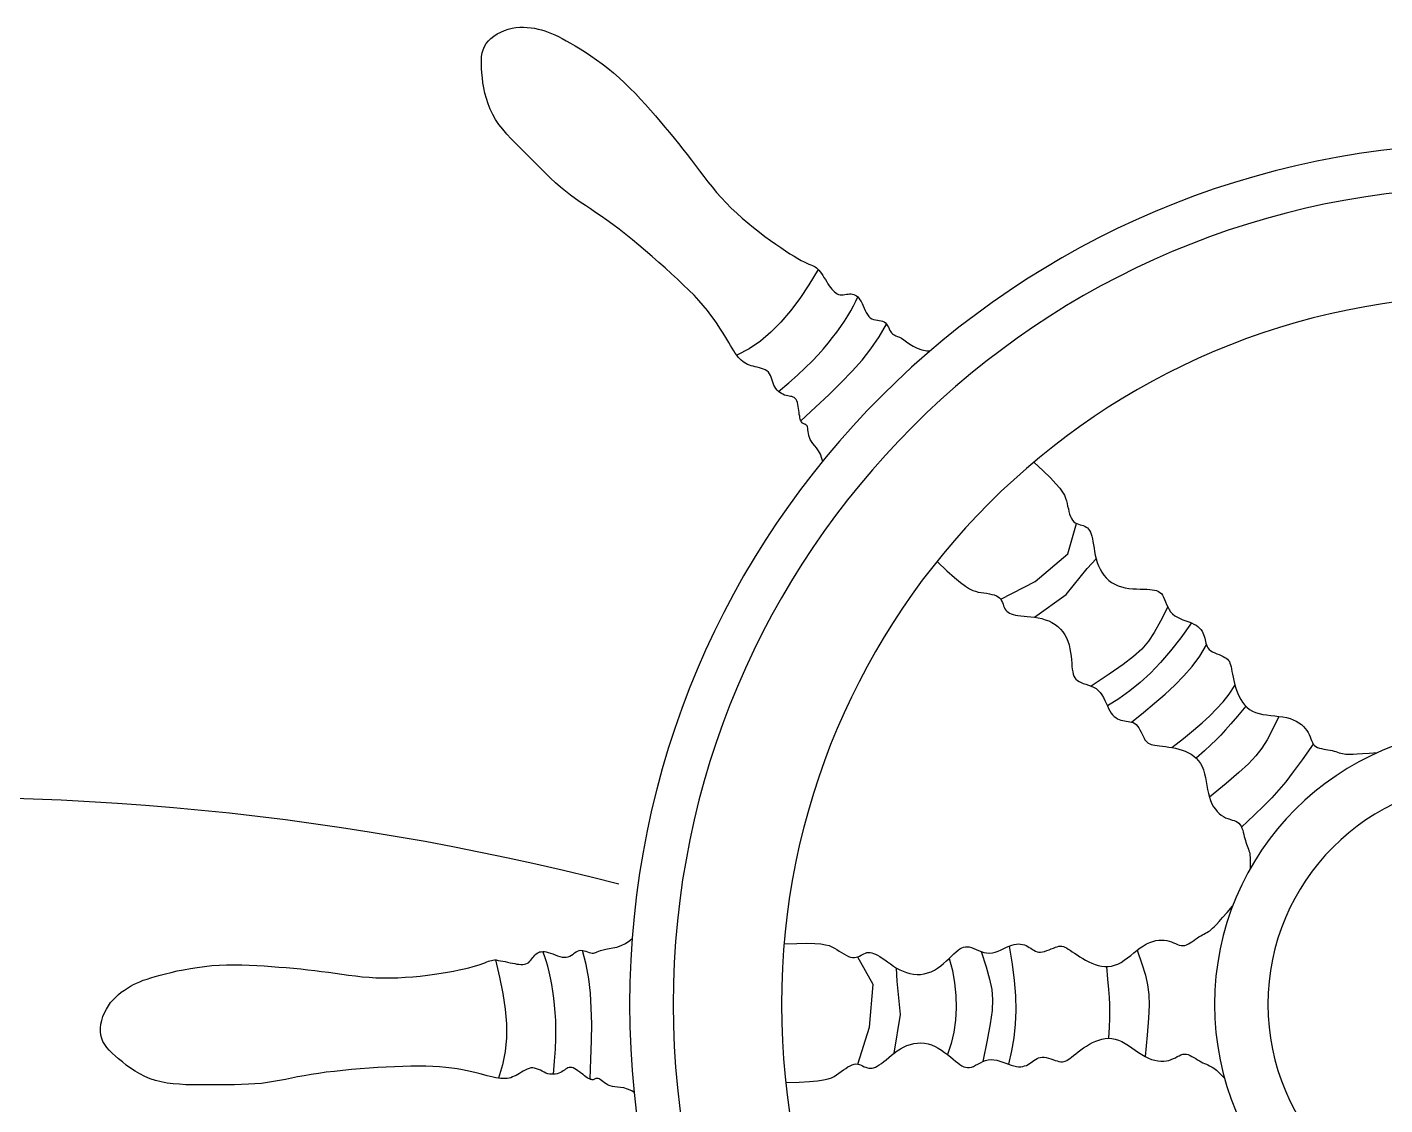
# Model space of a CAD drawing. Header units: millimetres. Extents: x -37 to 8970, y -2 to 4773.
# Drawn here: x 8428.3 to 8544.5, y 431.6 to 523.9 of the extents above; entities that cross this region are included whole.
import ezdxf

# ---------------------------------------------------------------- set-up
doc = ezdxf.new("R2010")
doc.units = ezdxf.units.MM

msp = doc.modelspace()

# ---------------------------------------------------------------- linework, layer by layer
at = {"color": 18, "true_color": 0x000000}
for p, q in [((8467.74, 522.69), (8467.96, 522.91)), ((8467.96, 522.91), (8468.22, 523.11)), ((8468.22, 523.11), (8468.5, 523.29)), ((8468.5, 523.29), (8468.8, 523.45)), ((8468.8, 523.45), (8469.12, 523.59)), ((8469.12, 523.59), (8469.44, 523.7)), ((8469.44, 523.7), (8469.77, 523.78)), ((8469.77, 523.78), (8470.1, 523.83)), ((8470.1, 523.83), (8470.43, 523.86)), ((8470.43, 523.86), (8470.75, 523.87)), ((8470.75, 523.87), (8471.07, 523.85)), ((8471.07, 523.85), (8471.39, 523.82)), ((8471.39, 523.82), (8471.7, 523.77)), ((8471.7, 523.77), (8472, 523.7)), ((8472, 523.7), (8472.29, 523.63)), ((8472.29, 523.63), (8472.58, 523.54)), ((8472.58, 523.54), (8472.86, 523.44)), ((8472.86, 523.44), (8473.14, 523.33)), ((8473.14, 523.33), (8473.43, 523.21)), ((8473.43, 523.21), (8473.73, 523.06)), ((8473.73, 523.06), (8474.05, 522.9)), ((8474.05, 522.9), (8474.39, 522.71)), ((8467.16, 521.36), (8467.21, 521.66)), ((8467.21, 521.66), (8467.29, 521.94)), ((8467.29, 521.94), (8467.4, 522.21)), ((8467.4, 522.21), (8467.55, 522.46)), ((8467.55, 522.46), (8467.74, 522.69)), ((8474.39, 522.71), (8474.76, 522.5)), ((8474.76, 522.5), (8475.16, 522.27)), ((8475.16, 522.27), (8475.59, 522.01)), ((8475.59, 522.01), (8476.05, 521.72)), ((8476.05, 521.72), (8476.51, 521.41)), ((8467.14, 521.04), (8467.16, 521.36)), ((8467.14, 520.7), (8467.14, 521.04)), ((8467.16, 520.33), (8467.14, 520.7)), ((8476.51, 521.41), (8477, 521.08)), ((8477, 521.08), (8477.48, 520.73)), ((8477.48, 520.73), (8477.97, 520.35)), ((8467.19, 519.95), (8467.16, 520.33)), ((8467.23, 519.54), (8467.19, 519.95)), ((8467.28, 519.11), (8467.23, 519.54)), ((8477.97, 520.35), (8478.46, 519.95)), ((8478.46, 519.95), (8478.94, 519.54)), ((8478.94, 519.54), (8479.4, 519.1)), ((8467.36, 518.67), (8467.28, 519.11)), ((8467.45, 518.21), (8467.36, 518.67)), ((8467.57, 517.75), (8467.45, 518.21)), ((8479.4, 519.1), (8479.86, 518.65)), ((8479.86, 518.65), (8480.32, 518.19)), ((8480.32, 518.19), (8480.76, 517.72)), ((8467.71, 517.3), (8467.57, 517.75)), ((8467.89, 516.84), (8467.71, 517.3)), ((8480.76, 517.72), (8481.19, 517.24)), ((8481.19, 517.24), (8481.62, 516.76)), ((8468.11, 516.4), (8467.89, 516.84)), ((8468.36, 515.96), (8468.11, 516.4)), ((8468.65, 515.54), (8468.36, 515.96)), ((8481.62, 516.76), (8482.04, 516.28)), ((8482.04, 516.28), (8482.45, 515.8)), ((8468.98, 515.13), (8468.65, 515.54)), ((8469.33, 514.72), (8468.98, 515.13)), ((8469.7, 514.31), (8469.33, 514.72)), ((8482.45, 515.8), (8482.85, 515.32)), ((8482.85, 515.32), (8483.25, 514.85)), ((8483.25, 514.85), (8483.64, 514.37)), ((8470.09, 513.91), (8469.7, 514.31)), ((8470.5, 513.5), (8470.09, 513.91)), ((8483.64, 514.37), (8484.02, 513.9)), ((8484.02, 513.9), (8484.39, 513.43)), ((8470.91, 513.08), (8470.5, 513.5)), ((8471.34, 512.65), (8470.91, 513.08)), ((8471.76, 512.23), (8471.34, 512.65)), ((8484.39, 513.43), (8484.76, 512.96)), ((8484.76, 512.96), (8485.12, 512.49)), ((8485.12, 512.49), (8485.47, 512.02)), ((8472.2, 511.8), (8471.76, 512.23)), ((8472.63, 511.37), (8472.2, 511.8)), ((8473.06, 510.96), (8472.63, 511.37)), ((8485.47, 512.02), (8485.82, 511.56)), ((8485.82, 511.56), (8486.17, 511.1)), ((8473.49, 510.56), (8473.06, 510.96)), ((8473.92, 510.18), (8473.49, 510.56)), ((8474.35, 509.82), (8473.92, 510.18)), ((8486.17, 511.1), (8486.53, 510.64)), ((8486.53, 510.64), (8486.89, 510.19)), ((8486.89, 510.19), (8487.27, 509.73)), ((8474.77, 509.5), (8474.35, 509.82)), ((8475.19, 509.19), (8474.77, 509.5)), ((8475.61, 508.9), (8475.19, 509.19)), ((8476.04, 508.61), (8475.61, 508.9)), ((8487.27, 509.73), (8487.67, 509.28)), ((8487.67, 509.28), (8488.09, 508.84)), ((8476.47, 508.32), (8476.04, 508.61)), ((8476.92, 508.02), (8476.47, 508.32)), ((8477.39, 507.7), (8476.92, 508.02)), ((8488.09, 508.84), (8488.53, 508.39)), ((8488.53, 508.39), (8488.99, 507.96)), ((8488.99, 507.96), (8489.47, 507.53)), ((8477.89, 507.36), (8477.39, 507.7)), ((8478.4, 506.98), (8477.89, 507.36)), ((8478.94, 506.57), (8478.4, 506.98)), ((8479.49, 506.13), (8478.94, 506.57)), ((8489.47, 507.53), (8489.95, 507.12)), ((8489.95, 507.12), (8490.44, 506.71)), ((8490.44, 506.71), (8490.93, 506.33)), ((8480.06, 505.67), (8479.49, 506.13)), ((8480.63, 505.2), (8480.06, 505.67)), ((8490.93, 506.33), (8491.41, 505.96)), ((8491.41, 505.96), (8491.88, 505.62)), ((8491.88, 505.62), (8492.33, 505.3)), ((8481.2, 504.72), (8480.63, 505.2)), ((8481.77, 504.23), (8481.2, 504.72)), ((8482.33, 503.74), (8481.77, 504.23)), ((8492.33, 505.3), (8492.76, 505)), ((8492.76, 505), (8493.17, 504.73)), ((8493.17, 504.73), (8493.55, 504.48)), ((8493.55, 504.48), (8493.9, 504.27)), ((8493.9, 504.27), (8494.22, 504.08)), ((8482.88, 503.26), (8482.33, 503.74)), ((8483.42, 502.77), (8482.88, 503.26)), ((8494.22, 504.08), (8494.51, 503.91)), ((8494.51, 503.91), (8494.77, 503.78)), ((8494.77, 503.78), (8494.99, 503.68)), ((8494.99, 503.68), (8495.17, 503.59)), ((8495.17, 503.59), (8495.34, 503.53)), ((8495.34, 503.53), (8495.47, 503.47)), ((8495.47, 503.47), (8495.6, 503.41)), ((8495.6, 503.41), (8495.71, 503.35)), ((8495.71, 503.35), (8495.81, 503.28)), ((8495.81, 503.28), (8495.91, 503.19)), ((8495.91, 503.19), (8496.02, 503.07)), ((8496.02, 503.07), (8496.13, 502.94)), ((8483.93, 502.3), (8483.42, 502.77)), ((8484.42, 501.83), (8483.93, 502.3)), ((8496.13, 502.94), (8496.24, 502.78)), ((8496.24, 502.78), (8496.35, 502.61)), ((8496.35, 502.61), (8496.46, 502.44)), ((8496.46, 502.44), (8496.58, 502.26)), ((8496.58, 502.26), (8496.69, 502.08)), ((8496.69, 502.08), (8496.8, 501.91)), ((8496.8, 501.91), (8496.91, 501.74)), ((8484.89, 501.37), (8484.42, 501.83)), ((8485.34, 500.92), (8484.89, 501.37)), ((8485.75, 500.48), (8485.34, 500.92)), ((8496.91, 501.74), (8497.02, 501.59)), ((8497.02, 501.59), (8497.13, 501.44)), ((8497.13, 501.44), (8497.24, 501.32)), ((8497.24, 501.32), (8497.36, 501.21)), ((8497.36, 501.21), (8497.47, 501.12)), ((8497.47, 501.12), (8497.59, 501.05)), ((8497.59, 501.05), (8497.71, 501)), ((8497.71, 501), (8497.84, 500.97)), ((8497.84, 500.97), (8497.97, 500.96)), ((8497.97, 500.96), (8498.11, 500.97)), ((8498.11, 500.97), (8498.25, 500.99)), ((8498.25, 500.99), (8498.38, 501.01)), ((8498.38, 501.01), (8498.52, 501.02)), ((8498.52, 501.02), (8498.65, 501.04)), ((8498.65, 501.04), (8498.78, 501.04)), ((8498.78, 501.04), (8498.9, 501.02)), ((8498.9, 501.02), (8499.02, 500.99)), ((8499.02, 500.99), (8499.13, 500.94)), ((8499.13, 500.94), (8499.24, 500.87)), ((8499.24, 500.87), (8499.35, 500.78)), ((8499.35, 500.78), (8499.44, 500.67)), ((8486.13, 500.05), (8485.75, 500.48)), ((8486.48, 499.63), (8486.13, 500.05)), ((8486.79, 499.23), (8486.48, 499.63)), ((8499.44, 500.67), (8499.54, 500.54)), ((8499.54, 500.54), (8499.63, 500.38)), ((8499.63, 500.38), (8499.72, 500.21)), ((8499.72, 500.21), (8499.8, 500.02)), ((8499.8, 500.02), (8499.89, 499.83)), ((8499.89, 499.83), (8499.98, 499.63)), ((8499.98, 499.63), (8500.08, 499.45)), ((8487.07, 498.85), (8486.79, 499.23)), ((8487.33, 498.47), (8487.07, 498.85)), ((8487.56, 498.12), (8487.33, 498.47)), ((8500.08, 499.45), (8500.18, 499.27)), ((8500.18, 499.27), (8500.29, 499.12)), ((8500.29, 499.12), (8500.42, 499)), ((8500.42, 499), (8500.56, 498.92)), ((8500.56, 498.92), (8500.71, 498.86)), ((8500.71, 498.86), (8500.87, 498.82)), ((8500.87, 498.82), (8501.03, 498.8)), ((8501.03, 498.8), (8501.19, 498.77)), ((8501.19, 498.77), (8501.34, 498.75)), ((8501.34, 498.75), (8501.48, 498.71)), ((8501.48, 498.71), (8501.61, 498.65)), ((8501.61, 498.65), (8501.72, 498.56)), ((8501.72, 498.56), (8501.81, 498.45)), ((8501.81, 498.45), (8501.89, 498.32)), ((8487.77, 497.78), (8487.56, 498.12)), ((8487.97, 497.46), (8487.77, 497.78)), ((8488.15, 497.17), (8487.97, 497.46)), ((8501.89, 498.32), (8501.97, 498.19)), ((8501.97, 498.19), (8502.04, 498.05)), ((8502.04, 498.05), (8502.1, 497.92)), ((8502.1, 497.92), (8502.17, 497.8)), ((8502.17, 497.8), (8502.24, 497.7)), ((8502.24, 497.7), (8502.32, 497.62)), ((8502.32, 497.62), (8502.41, 497.56)), ((8502.41, 497.56), (8502.51, 497.51)), ((8502.51, 497.51), (8502.62, 497.46)), ((8502.62, 497.46), (8502.76, 497.41)), ((8502.76, 497.41), (8502.91, 497.33)), ((8502.91, 497.33), (8503.09, 497.24)), ((8488.31, 496.89), (8488.15, 497.17)), ((8488.46, 496.63), (8488.31, 496.89)), ((8488.61, 496.39), (8488.46, 496.63)), ((8488.74, 496.17), (8488.61, 496.39)), ((8488.87, 495.97), (8488.74, 496.17)), ((8503.09, 497.24), (8503.3, 497.11)), ((8503.3, 497.11), (8503.53, 496.94)), ((8503.53, 496.94), (8503.8, 496.75)), ((8503.8, 496.75), (8504.1, 496.56)), ((8504.1, 496.56), (8504.44, 496.39)), ((8504.44, 496.39), (8504.83, 496.25)), ((8504.83, 496.25), (8505.27, 496.17)), ((8505.27, 496.17), (8505.56, 496.16)), ((8489, 495.79), (8488.87, 495.97)), ((8489.13, 495.63), (8489, 495.79)), ((8489.25, 495.49), (8489.13, 495.63)), ((8489.38, 495.36), (8489.25, 495.49)), ((8489.51, 495.26), (8489.38, 495.36)), ((8489.64, 495.16), (8489.51, 495.26)), ((8489.78, 495.08), (8489.64, 495.16)), ((8489.92, 495.01), (8489.78, 495.08)), ((8490.08, 494.95), (8489.92, 495.01)), ((8490.23, 494.9), (8490.08, 494.95)), ((8490.4, 494.86), (8490.23, 494.9)), ((8490.57, 494.81), (8490.4, 494.86)), ((8490.75, 494.77), (8490.57, 494.81)), ((8490.93, 494.72), (8490.75, 494.77)), ((8491.11, 494.67), (8490.93, 494.72)), ((8491.28, 494.61), (8491.11, 494.67)), ((8491.44, 494.54), (8491.28, 494.61)), ((8491.58, 494.45), (8491.44, 494.54)), ((8491.7, 494.34), (8491.58, 494.45)), ((8491.8, 494.21), (8491.7, 494.34)), ((8491.88, 494.07), (8491.8, 494.21)), ((8491.95, 493.91), (8491.88, 494.07)), ((8492.01, 493.74), (8491.95, 493.91)), ((8492.06, 493.57), (8492.01, 493.74)), ((8492.12, 493.4), (8492.06, 493.57)), ((8492.18, 493.23), (8492.12, 493.4)), ((8492.26, 493.08), (8492.18, 493.23)), ((8492.35, 492.94), (8492.26, 493.08)), ((8492.45, 492.81), (8492.35, 492.94)), ((8492.57, 492.7), (8492.45, 492.81)), ((8492.69, 492.6), (8492.57, 492.7)), ((8492.82, 492.52), (8492.69, 492.6)), ((8492.95, 492.45), (8492.82, 492.52)), ((8493.09, 492.39), (8492.95, 492.45)), ((8493.23, 492.35), (8493.09, 492.39)), ((8493.36, 492.32), (8493.23, 492.35)), ((8493.48, 492.29), (8493.36, 492.32)), ((8493.6, 492.27), (8493.48, 492.29)), ((8493.72, 492.25), (8493.6, 492.27)), ((8493.82, 492.21), (8493.72, 492.25)), ((8493.92, 492.17), (8493.82, 492.21)), ((8494, 492.1), (8493.92, 492.17)), ((8494.08, 492.01), (8494, 492.1)), ((8494.14, 491.89), (8494.08, 492.01)), ((8494.19, 491.75), (8494.14, 491.89)), ((8494.23, 491.59), (8494.19, 491.75)), ((8494.26, 491.42), (8494.23, 491.59)), ((8494.29, 491.24), (8494.26, 491.42)), ((8494.31, 491.07), (8494.29, 491.24)), ((8494.33, 490.89), (8494.31, 491.07)), ((8494.35, 490.73), (8494.33, 490.89)), ((8494.38, 490.58), (8494.35, 490.73)), ((8494.4, 490.45), (8494.38, 490.58)), ((8494.43, 490.33), (8494.4, 490.45)), ((8494.46, 490.23), (8494.43, 490.33)), ((8494.5, 490.15), (8494.46, 490.23)), ((8494.54, 490.08), (8494.5, 490.15)), ((8494.58, 490.02), (8494.54, 490.08)), ((8494.63, 489.98), (8494.58, 490.02)), ((8494.68, 489.95), (8494.63, 489.98)), ((8494.74, 489.92), (8494.68, 489.95)), ((8494.8, 489.9), (8494.74, 489.92)), ((8494.86, 489.88), (8494.8, 489.9)), ((8494.91, 489.85), (8494.86, 489.88)), ((8494.97, 489.81), (8494.91, 489.85)), ((8495.01, 489.75), (8494.97, 489.81)), ((8495.04, 489.66), (8495.01, 489.75)), ((8495.07, 489.55), (8495.04, 489.66)), ((8495.09, 489.42), (8495.07, 489.55)), ((8495.11, 489.27), (8495.09, 489.42)), ((8495.13, 489.1), (8495.11, 489.27)), ((8495.17, 488.93), (8495.13, 489.1)), ((8495.22, 488.75), (8495.17, 488.93)), ((8495.29, 488.57), (8495.22, 488.75)), ((8495.39, 488.4), (8495.29, 488.57)), ((8495.52, 488.23), (8495.39, 488.4)), ((8495.67, 488.05), (8495.52, 488.23)), ((8495.83, 487.86), (8495.67, 488.05)), ((8496, 487.62), (8495.83, 487.86)), ((8496.16, 487.32), (8496, 487.62)), ((8496.29, 486.95), (8496.16, 487.32)), ((8496.35, 486.71), (8496.29, 486.95)), ((8517.32, 478.79), (8518.08, 481.38)), ((8514.54, 476.42), (8517.32, 478.79)), ((8517.18, 475.31), (8518.99, 477.54)), ((8518.99, 477.54), (8519.75, 478.38)), ((8511.59, 474.91), (8514.54, 476.42)), ((8514.47, 473.37), (8517.18, 475.31)), ((8477.79, 444.96), (8478.07, 445.01)), ((8478.07, 445.01), (8478.39, 445.07)), ((8478.39, 445.07), (8478.74, 445.15)), ((8478.74, 445.15), (8479.1, 445.27)), ((8479.1, 445.27), (8479.48, 445.45)), ((8479.48, 445.45), (8479.85, 445.7)), ((8479.85, 445.7), (8480.06, 445.9)), ((8467.45, 443.81), (8467.62, 443.87)), ((8467.62, 443.87), (8467.75, 443.93)), ((8467.75, 443.93), (8467.88, 443.98)), ((8467.88, 443.98), (8468, 444.01)), ((8468, 444.01), (8468.13, 444.03)), ((8468.13, 444.03), (8468.26, 444.04)), ((8468.26, 444.04), (8468.42, 444.04)), ((8468.42, 444.04), (8468.59, 444.01)), ((8468.59, 444.01), (8468.78, 443.98)), ((8468.78, 443.98), (8468.98, 443.95)), ((8468.98, 443.95), (8469.18, 443.9)), ((8469.18, 443.9), (8469.39, 443.85)), ((8469.39, 443.85), (8469.6, 443.81)), ((8471.09, 443.76), (8471.2, 443.84)), ((8471.2, 443.84), (8471.29, 443.93)), ((8471.29, 443.93), (8471.38, 444.03)), ((8471.38, 444.03), (8471.47, 444.13)), ((8471.47, 444.13), (8471.55, 444.25)), ((8471.55, 444.25), (8471.64, 444.35)), ((8471.64, 444.35), (8471.72, 444.46)), ((8471.72, 444.46), (8471.81, 444.55)), ((8471.81, 444.55), (8471.91, 444.62)), ((8471.91, 444.62), (8472.02, 444.68)), ((8472.02, 444.68), (8472.13, 444.73)), ((8472.13, 444.73), (8472.26, 444.75)), ((8472.26, 444.75), (8472.4, 444.76)), ((8472.4, 444.76), (8472.54, 444.76)), ((8472.54, 444.76), (8472.7, 444.73)), ((8472.7, 444.73), (8472.87, 444.69)), ((8472.87, 444.69), (8473.06, 444.63)), ((8473.06, 444.63), (8473.25, 444.56)), ((8473.25, 444.56), (8473.45, 444.48)), ((8473.45, 444.48), (8473.65, 444.41)), ((8473.65, 444.41), (8473.85, 444.34)), ((8473.85, 444.34), (8474.05, 444.29)), ((8474.05, 444.29), (8474.24, 444.27)), ((8474.24, 444.27), (8474.41, 444.27)), ((8474.41, 444.27), (8474.57, 444.31)), ((8474.57, 444.31), (8474.72, 444.37)), ((8474.72, 444.37), (8474.86, 444.46)), ((8474.86, 444.46), (8474.99, 444.55)), ((8474.99, 444.55), (8475.11, 444.65)), ((8475.11, 444.65), (8475.24, 444.74)), ((8475.24, 444.74), (8475.37, 444.81)), ((8475.37, 444.81), (8475.5, 444.86)), ((8475.5, 444.86), (8475.64, 444.87)), ((8475.64, 444.87), (8475.79, 444.86)), ((8475.79, 444.86), (8475.93, 444.83)), ((8475.93, 444.83), (8476.08, 444.79)), ((8476.08, 444.79), (8476.23, 444.74)), ((8476.23, 444.74), (8476.37, 444.69)), ((8476.37, 444.69), (8476.5, 444.65)), ((8476.5, 444.65), (8476.62, 444.63)), ((8476.62, 444.63), (8476.73, 444.63)), ((8476.73, 444.63), (8476.83, 444.65)), ((8476.83, 444.65), (8476.94, 444.69)), ((8476.94, 444.69), (8477.06, 444.74)), ((8477.06, 444.74), (8477.19, 444.79)), ((8477.19, 444.79), (8477.35, 444.85)), ((8477.35, 444.85), (8477.55, 444.91)), ((8477.55, 444.91), (8477.79, 444.96)), ((8500.66, 441.93), (8499.36, 444.29)), ((8439.24, 442.63), (8439.65, 442.74)), ((8439.65, 442.74), (8440.1, 442.86)), ((8440.1, 442.86), (8440.59, 442.98)), ((8440.59, 442.98), (8441.11, 443.1)), ((8441.11, 443.1), (8441.66, 443.21)), ((8441.66, 443.21), (8442.24, 443.32)), ((8442.24, 443.32), (8442.83, 443.41)), ((8442.83, 443.41), (8443.44, 443.49)), ((8443.44, 443.49), (8444.07, 443.56)), ((8444.07, 443.56), (8444.7, 443.6)), ((8444.7, 443.6), (8445.34, 443.62)), ((8445.34, 443.62), (8445.98, 443.63)), ((8445.98, 443.63), (8446.63, 443.62)), ((8446.63, 443.62), (8447.27, 443.6)), ((8447.27, 443.6), (8447.92, 443.57)), ((8447.92, 443.57), (8448.56, 443.53)), ((8448.56, 443.53), (8449.19, 443.49)), ((8449.19, 443.49), (8449.82, 443.44)), ((8449.82, 443.44), (8450.45, 443.39)), ((8450.45, 443.39), (8451.07, 443.33)), ((8451.07, 443.33), (8451.68, 443.27)), ((8451.68, 443.27), (8452.28, 443.2)), ((8452.28, 443.2), (8452.88, 443.14)), ((8452.88, 443.14), (8453.47, 443.06)), ((8453.47, 443.06), (8454.06, 442.99)), ((8454.06, 442.99), (8454.63, 442.91)), ((8454.63, 442.91), (8455.21, 442.83)), ((8455.21, 442.83), (8455.78, 442.75)), ((8455.78, 442.75), (8456.36, 442.68)), ((8456.36, 442.68), (8456.94, 442.61)), ((8461.27, 442.61), (8461.9, 442.67)), ((8461.9, 442.67), (8462.52, 442.74)), ((8462.52, 442.74), (8463.12, 442.82)), ((8463.12, 442.82), (8463.7, 442.91)), ((8463.7, 442.91), (8464.24, 443)), ((8464.24, 443), (8464.75, 443.09)), ((8464.75, 443.09), (8465.23, 443.19)), ((8465.23, 443.19), (8465.67, 443.29)), ((8465.67, 443.29), (8466.08, 443.38)), ((8466.08, 443.38), (8466.44, 443.47)), ((8466.44, 443.47), (8466.76, 443.56)), ((8466.76, 443.56), (8467.03, 443.65)), ((8467.03, 443.65), (8467.26, 443.73)), ((8467.26, 443.73), (8467.45, 443.81)), ((8469.6, 443.81), (8469.8, 443.76)), ((8469.8, 443.76), (8470, 443.73)), ((8470, 443.73), (8470.18, 443.69)), ((8470.18, 443.69), (8470.36, 443.67)), ((8470.36, 443.67), (8470.53, 443.66)), ((8470.53, 443.66), (8470.68, 443.66)), ((8470.68, 443.66), (8470.83, 443.68)), ((8470.83, 443.68), (8470.96, 443.71)), ((8470.96, 443.71), (8471.09, 443.76)), ((8502.72, 442.22), (8502.66, 443.35)), ((8436.59, 441.47), (8436.85, 441.64)), ((8436.85, 441.64), (8437.11, 441.79)), ((8437.11, 441.79), (8437.37, 441.93)), ((8437.37, 441.93), (8437.64, 442.06)), ((8437.64, 442.06), (8437.92, 442.18)), ((8437.92, 442.18), (8438.21, 442.3)), ((8438.21, 442.3), (8438.53, 442.41)), ((8438.53, 442.41), (8438.87, 442.52)), ((8438.87, 442.52), (8439.24, 442.63)), ((8456.94, 442.61), (8457.53, 442.56)), ((8457.53, 442.56), (8458.12, 442.52)), ((8458.12, 442.52), (8458.74, 442.5)), ((8458.74, 442.5), (8459.36, 442.5)), ((8459.36, 442.5), (8460, 442.52)), ((8460, 442.52), (8460.64, 442.56)), ((8460.64, 442.56), (8461.27, 442.61)), ((8500.36, 438.28), (8500.66, 441.93)), ((8503.02, 439.37), (8502.72, 442.22)), ((8435.22, 440.12), (8435.41, 440.39)), ((8435.41, 440.39), (8435.62, 440.64)), ((8435.62, 440.64), (8435.85, 440.87)), ((8435.85, 440.87), (8436.09, 441.09)), ((8436.09, 441.09), (8436.33, 441.29)), ((8436.33, 441.29), (8436.59, 441.47)), ((8434.66, 438.87), (8434.76, 439.2)), ((8434.76, 439.2), (8434.89, 439.52)), ((8434.89, 439.52), (8435.05, 439.82)), ((8435.05, 439.82), (8435.22, 440.12)), ((8502.47, 436.08), (8503.02, 439.37)), ((8434.55, 438.22), (8434.59, 438.55)), ((8434.55, 437.91), (8434.55, 438.22)), ((8434.59, 438.55), (8434.66, 438.87)), ((8499.35, 435.13), (8500.36, 438.28)), ((8434.58, 437.61), (8434.55, 437.91)), ((8434.65, 437.33), (8434.58, 437.61)), ((8434.76, 437.06), (8434.65, 437.33)), ((8434.91, 436.81), (8434.76, 437.06)), ((8435.09, 436.56), (8434.91, 436.81)), ((8435.3, 436.32), (8435.09, 436.56)), ((8435.54, 436.08), (8435.3, 436.32)), ((8435.81, 435.83), (8435.54, 436.08)), ((8436.1, 435.58), (8435.81, 435.83)), ((8436.42, 435.32), (8436.1, 435.58)), ((8436.76, 435.05), (8436.42, 435.32)), ((8437.13, 434.79), (8436.76, 435.05)), ((8437.51, 434.54), (8437.13, 434.79)), ((8437.92, 434.3), (8437.51, 434.54)), ((8455.29, 434.59), (8454.57, 434.51)), ((8456.03, 434.66), (8455.29, 434.59)), ((8456.78, 434.72), (8456.03, 434.66)), ((8457.53, 434.78), (8456.78, 434.72)), ((8458.27, 434.83), (8457.53, 434.78)), ((8459, 434.88), (8458.27, 434.83)), ((8459.72, 434.91), (8459, 434.88)), ((8460.42, 434.94), (8459.72, 434.91)), ((8461.1, 434.96), (8460.42, 434.94)), ((8461.76, 434.96), (8461.1, 434.96)), ((8462.39, 434.96), (8461.76, 434.96)), ((8462.99, 434.94), (8462.39, 434.96)), ((8463.57, 434.9), (8462.99, 434.94)), ((8464.1, 434.85), (8463.57, 434.9)), ((8464.61, 434.79), (8464.1, 434.85)), ((8465.08, 434.72), (8464.61, 434.79)), ((8465.53, 434.64), (8465.08, 434.72)), ((8465.94, 434.55), (8465.53, 434.64)), ((8466.33, 434.46), (8465.94, 434.55)), ((8470.73, 434.54), (8470.57, 434.44)), ((8470.89, 434.62), (8470.73, 434.54)), ((8471.05, 434.7), (8470.89, 434.62)), ((8471.22, 434.76), (8471.05, 434.7)), ((8471.38, 434.8), (8471.22, 434.76)), ((8471.54, 434.81), (8471.38, 434.8)), ((8471.7, 434.79), (8471.54, 434.81)), ((8471.87, 434.74), (8471.7, 434.79)), ((8472.03, 434.68), (8471.87, 434.74)), ((8472.19, 434.6), (8472.03, 434.68)), ((8472.34, 434.52), (8472.19, 434.6)), ((8474.14, 434.55), (8474.03, 434.48)), ((8474.25, 434.62), (8474.14, 434.55)), ((8474.35, 434.69), (8474.25, 434.62)), ((8474.45, 434.75), (8474.35, 434.69)), ((8474.55, 434.8), (8474.45, 434.75)), ((8474.65, 434.84), (8474.55, 434.8)), ((8474.75, 434.85), (8474.65, 434.84)), ((8474.87, 434.84), (8474.75, 434.85)), ((8474.99, 434.8), (8474.87, 434.84)), ((8475.13, 434.73), (8474.99, 434.8)), ((8475.27, 434.65), (8475.13, 434.73)), ((8475.41, 434.55), (8475.27, 434.65)), ((8475.56, 434.44), (8475.41, 434.55)), ((8438.35, 434.08), (8437.92, 434.3)), ((8438.8, 433.88), (8438.35, 434.08)), ((8439.26, 433.72), (8438.8, 433.88)), ((8439.75, 433.6), (8439.26, 433.72)), ((8440.25, 433.5), (8439.75, 433.6)), ((8440.77, 433.44), (8440.25, 433.5)), ((8441.31, 433.4), (8440.77, 433.44)), ((8441.86, 433.37), (8441.31, 433.4)), ((8442.42, 433.36), (8441.86, 433.37)), ((8443, 433.36), (8442.42, 433.36)), ((8443.59, 433.36), (8443, 433.36)), ((8444.19, 433.36), (8443.59, 433.36)), ((8444.8, 433.36), (8444.19, 433.36)), ((8445.41, 433.36), (8444.8, 433.36)), ((8446.01, 433.36), (8445.41, 433.36)), ((8446.61, 433.38), (8446.01, 433.36)), ((8447.2, 433.4), (8446.61, 433.38)), ((8447.77, 433.43), (8447.2, 433.4)), ((8448.32, 433.48), (8447.77, 433.43)), ((8448.85, 433.55), (8448.32, 433.48)), ((8449.36, 433.63), (8448.85, 433.55)), ((8449.87, 433.72), (8449.36, 433.63)), ((8450.37, 433.82), (8449.87, 433.72)), ((8450.89, 433.93), (8450.37, 433.82)), ((8451.42, 434.03), (8450.89, 433.93)), ((8451.98, 434.14), (8451.42, 434.03)), ((8452.57, 434.24), (8451.98, 434.14)), ((8453.2, 434.34), (8452.57, 434.24)), ((8453.87, 434.43), (8453.2, 434.34)), ((8454.57, 434.51), (8453.87, 434.43)), ((8466.69, 434.38), (8466.33, 434.46)), ((8467.03, 434.29), (8466.69, 434.38)), ((8467.34, 434.21), (8467.03, 434.29)), ((8467.63, 434.14), (8467.34, 434.21)), ((8467.9, 434.07), (8467.63, 434.14)), ((8468.16, 434.01), (8467.9, 434.07)), ((8468.39, 433.96), (8468.16, 434.01)), ((8468.61, 433.92), (8468.39, 433.96)), ((8468.81, 433.9), (8468.61, 433.92)), ((8469, 433.89), (8468.81, 433.9)), ((8469.18, 433.89), (8469, 433.89)), ((8469.35, 433.9), (8469.18, 433.89)), ((8469.51, 433.93), (8469.35, 433.9)), ((8469.66, 433.97), (8469.51, 433.93)), ((8469.81, 434.03), (8469.66, 433.97)), ((8469.96, 434.09), (8469.81, 434.03)), ((8470.11, 434.17), (8469.96, 434.09)), ((8470.26, 434.25), (8470.11, 434.17)), ((8470.41, 434.34), (8470.26, 434.25)), ((8470.57, 434.44), (8470.41, 434.34)), ((8472.51, 434.44), (8472.34, 434.52)), ((8472.67, 434.36), (8472.51, 434.44)), ((8472.83, 434.31), (8472.67, 434.36)), ((8472.99, 434.27), (8472.83, 434.31)), ((8473.15, 434.26), (8472.99, 434.27)), ((8473.31, 434.26), (8473.15, 434.26)), ((8473.47, 434.28), (8473.31, 434.26)), ((8473.62, 434.31), (8473.47, 434.28)), ((8473.77, 434.36), (8473.62, 434.31)), ((8473.9, 434.41), (8473.77, 434.36)), ((8474.03, 434.48), (8473.9, 434.41)), ((8475.7, 434.33), (8475.56, 434.44)), ((8475.84, 434.23), (8475.7, 434.33)), ((8475.97, 434.13), (8475.84, 434.23)), ((8476.09, 434.04), (8475.97, 434.13)), ((8476.2, 433.97), (8476.09, 434.04)), ((8476.3, 433.9), (8476.2, 433.97)), ((8476.4, 433.86), (8476.3, 433.9)), ((8476.48, 433.82), (8476.4, 433.86)), ((8476.56, 433.8), (8476.48, 433.82)), ((8476.63, 433.79), (8476.56, 433.8)), ((8476.7, 433.79), (8476.63, 433.79)), ((8476.76, 433.81), (8476.7, 433.79)), ((8476.82, 433.83), (8476.76, 433.81)), ((8476.87, 433.86), (8476.82, 433.83)), ((8476.93, 433.89), (8476.87, 433.86)), ((8476.99, 433.9), (8476.93, 433.89)), ((8477.06, 433.91), (8476.99, 433.9)), ((8477.13, 433.9), (8477.06, 433.91)), ((8477.21, 433.86), (8477.13, 433.9)), ((8477.31, 433.8), (8477.21, 433.86)), ((8477.42, 433.72), (8477.31, 433.8)), ((8477.54, 433.63), (8477.42, 433.72)), ((8477.67, 433.53), (8477.54, 433.63)), ((8477.82, 433.43), (8477.67, 433.53)), ((8477.98, 433.34), (8477.82, 433.43)), ((8478.16, 433.27), (8477.98, 433.34)), ((8478.35, 433.21), (8478.16, 433.27)), ((8478.56, 433.19), (8478.35, 433.21)), ((8478.79, 433.17), (8478.56, 433.19)), ((8479.05, 433.14), (8478.79, 433.17)), ((8479.34, 433.09), (8479.05, 433.14)), ((8479.66, 432.99), (8479.34, 433.09)), ((8480.01, 432.83), (8479.66, 432.99)), ((8480.23, 432.7), (8480.01, 432.83))]:
    msp.add_line(p, q, dxfattribs=at)
for points in [[(8495.97, 503.13), (8495.17, 501.83), (8494.38, 500.65), (8493.59, 499.58), (8492.77, 498.62), (8491.92, 497.76), (8491.02, 497.01), (8490.06, 496.35), (8489, 495.79)], [(8492.57, 492.7), (8493.44, 493.43), (8494.2, 494.1), (8494.86, 494.72), (8495.44, 495.29), (8495.95, 495.82), (8496.41, 496.33), (8496.81, 496.82), (8497.19, 497.3), (8497.55, 497.78), (8497.89, 498.25), (8498.21, 498.71), (8498.5, 499.16), (8498.76, 499.59), (8498.99, 500.01), (8499.19, 500.41), (8499.35, 500.78)], [(8494.48, 490.19), (8495.74, 491.36), (8496.89, 492.44), (8497.93, 493.45), (8498.87, 494.42), (8499.72, 495.38), (8500.48, 496.35), (8501.18, 497.37), (8501.81, 498.45)], [(8514.41, 486.65), (8515.21, 485.91), (8515.83, 485.3), (8516.29, 484.8), (8516.64, 484.41), (8516.87, 484.08), (8517.03, 483.81), (8517.13, 483.57), (8517.2, 483.34), (8517.26, 483.11), (8517.31, 482.87), (8517.37, 482.64), (8517.42, 482.41), (8517.48, 482.19), (8517.55, 482), (8517.63, 481.82), (8517.72, 481.67), (8517.83, 481.55), (8517.95, 481.46), (8518.09, 481.39), (8518.23, 481.34), (8518.37, 481.29), (8518.52, 481.25), (8518.65, 481.21), (8518.78, 481.16), (8518.9, 481.09), (8519.01, 481.01), (8519.1, 480.91), (8519.19, 480.79), (8519.26, 480.65), (8519.33, 480.49), (8519.39, 480.3), (8519.44, 480.08), (8519.48, 479.84), (8519.53, 479.57), (8519.57, 479.29), (8519.62, 478.99), (8519.68, 478.69), (8519.75, 478.38), (8519.84, 478.07), (8519.95, 477.78), (8520.08, 477.49), (8520.23, 477.22), (8520.41, 476.97), (8520.61, 476.74), (8520.83, 476.53), (8521.07, 476.35), (8521.34, 476.19), (8521.62, 476.06), (8521.92, 475.96), (8522.24, 475.89), (8522.56, 475.84), (8522.89, 475.81), (8523.21, 475.79), (8523.52, 475.78), (8523.81, 475.77), (8524.09, 475.76), (8524.33, 475.75), (8524.55, 475.73), (8524.75, 475.7), (8524.92, 475.65), (8525.08, 475.58), (8525.21, 475.5), (8525.33, 475.39), (8525.43, 475.25), (8525.52, 475.08), (8525.61, 474.89), (8525.69, 474.68), (8525.78, 474.47), (8525.88, 474.25), (8525.99, 474.04), (8526.12, 473.84), (8526.28, 473.66), (8526.48, 473.5), (8526.7, 473.37), (8526.93, 473.25), (8527.18, 473.15), (8527.43, 473.06), (8527.67, 472.97), (8527.9, 472.88), (8528.12, 472.78), (8528.3, 472.68), (8528.46, 472.57), (8528.6, 472.44), (8528.71, 472.31), (8528.81, 472.18), (8528.89, 472.04), (8528.95, 471.89), (8529, 471.74), (8529.04, 471.59), (8529.07, 471.44), (8529.1, 471.29), (8529.14, 471.14), (8529.18, 471), (8529.24, 470.86), (8529.32, 470.74), (8529.43, 470.62), (8529.56, 470.51), (8529.72, 470.42), (8529.9, 470.33), (8530.08, 470.25), (8530.27, 470.17), (8530.45, 470.1), (8530.62, 470.02), (8530.77, 469.94), (8530.89, 469.87), (8531, 469.78), (8531.08, 469.68), (8531.15, 469.58), (8531.2, 469.45), (8531.25, 469.31), (8531.29, 469.14), (8531.33, 468.95), (8531.37, 468.74), (8531.42, 468.5), (8531.47, 468.24), (8531.53, 467.97), (8531.59, 467.69), (8531.67, 467.4), (8531.76, 467.12), (8531.86, 466.84), (8531.98, 466.58), (8532.12, 466.32), (8532.27, 466.09), (8532.45, 465.87), (8532.65, 465.67), (8532.87, 465.49), (8533.12, 465.34), (8533.39, 465.22), (8533.69, 465.13), (8534.01, 465.06), (8534.34, 465.01), (8534.69, 464.97), (8535.04, 464.93), (8535.38, 464.89), (8535.72, 464.84), (8536.04, 464.78), (8536.34, 464.7), (8536.62, 464.59), (8536.87, 464.47), (8537.1, 464.34), (8537.31, 464.19), (8537.49, 464.03), (8537.65, 463.86), (8537.78, 463.69), (8537.89, 463.51), (8537.97, 463.33), (8538.05, 463.15), (8538.11, 462.97), (8538.18, 462.81), (8538.25, 462.65), (8538.33, 462.52), (8538.43, 462.4), (8538.56, 462.31), (8538.7, 462.23), (8538.87, 462.17), (8539.04, 462.13), (8539.22, 462.09), (8539.41, 462.06), (8539.59, 462.03), (8539.77, 461.99), (8539.94, 461.96), (8540.11, 461.91), (8540.26, 461.87), (8540.41, 461.83), (8540.55, 461.78), (8540.7, 461.75), (8540.83, 461.71), (8540.97, 461.68), (8541.11, 461.66), (8541.28, 461.65), (8541.48, 461.65), (8541.75, 461.66), (8542.09, 461.67), (8542.54, 461.7), (8543.12, 461.74), (8543.84, 461.79)], [(8506.18, 478.1), (8506.97, 477.35), (8507.62, 476.77), (8508.14, 476.34), (8508.56, 476.03), (8508.9, 475.81), (8509.19, 475.67), (8509.43, 475.59), (8509.66, 475.53), (8509.9, 475.49), (8510.14, 475.45), (8510.38, 475.42), (8510.61, 475.38), (8510.83, 475.33), (8511.03, 475.28), (8511.21, 475.21), (8511.36, 475.13), (8511.49, 475.02), (8511.59, 474.91), (8511.66, 474.78), (8511.73, 474.64), (8511.78, 474.5), (8511.83, 474.36), (8511.89, 474.23), (8511.95, 474.1), (8512.02, 473.99), (8512.11, 473.89), (8512.21, 473.8), (8512.34, 473.72), (8512.48, 473.66), (8512.65, 473.6), (8512.84, 473.55), (8513.06, 473.52), (8513.31, 473.49), (8513.58, 473.46), (8513.86, 473.44), (8514.16, 473.41), (8514.47, 473.37), (8514.79, 473.32), (8515.1, 473.25), (8515.4, 473.16), (8515.69, 473.05), (8515.97, 472.91), (8516.23, 472.75), (8516.48, 472.57), (8516.7, 472.36), (8516.9, 472.13), (8517.08, 471.88), (8517.22, 471.61), (8517.34, 471.31), (8517.43, 471), (8517.51, 470.68), (8517.56, 470.36), (8517.6, 470.04), (8517.63, 469.73), (8517.66, 469.44), (8517.68, 469.17), (8517.71, 468.92), (8517.75, 468.7), (8517.79, 468.51), (8517.85, 468.34), (8517.93, 468.19), (8518.02, 468.06), (8518.14, 467.95), (8518.29, 467.86), (8518.46, 467.78), (8518.65, 467.71), (8518.87, 467.64), (8519.09, 467.57), (8519.31, 467.48), (8519.53, 467.38), (8519.74, 467.26), (8519.93, 467.11), (8520.1, 466.93), (8520.25, 466.72), (8520.38, 466.5), (8520.49, 466.26), (8520.6, 466.01), (8520.71, 465.78), (8520.81, 465.55), (8520.92, 465.35), (8521.04, 465.17), (8521.16, 465.01), (8521.3, 464.89), (8521.43, 464.78), (8521.57, 464.69), (8521.72, 464.62), (8521.87, 464.57), (8522.02, 464.53), (8522.17, 464.5), (8522.33, 464.48), (8522.48, 464.46), (8522.63, 464.43), (8522.78, 464.4), (8522.91, 464.35), (8523.05, 464.28), (8523.17, 464.18), (8523.29, 464.05), (8523.39, 463.9), (8523.49, 463.73), (8523.59, 463.55), (8523.68, 463.37), (8523.76, 463.2), (8523.85, 463.03), (8523.93, 462.89), (8524.02, 462.77), (8524.11, 462.67), (8524.21, 462.59), (8524.33, 462.53), (8524.45, 462.49), (8524.6, 462.45), (8524.77, 462.42), (8524.96, 462.39), (8525.18, 462.36), (8525.42, 462.34), (8525.68, 462.3), (8525.96, 462.26), (8526.24, 462.22), (8526.53, 462.16), (8526.82, 462.09), (8527.1, 462), (8527.38, 461.9), (8527.64, 461.78), (8527.88, 461.64), (8528.11, 461.48), (8528.32, 461.3), (8528.51, 461.09), (8528.68, 460.85), (8528.82, 460.59), (8528.93, 460.3), (8529.02, 459.98), (8529.1, 459.65), (8529.16, 459.31), (8529.22, 458.96), (8529.29, 458.62), (8529.36, 458.29), (8529.44, 457.97), (8529.54, 457.68), (8529.66, 457.41), (8529.8, 457.16), (8529.95, 456.94), (8530.11, 456.74), (8530.28, 456.57), (8530.46, 456.43), (8530.64, 456.31), (8530.83, 456.21), (8531.02, 456.14), (8531.2, 456.08), (8531.38, 456.02), (8531.55, 455.97), (8531.71, 455.91), (8531.85, 455.84), (8531.97, 455.74), (8532.07, 455.62), (8532.16, 455.48), (8532.23, 455.32), (8532.29, 455.15), (8532.33, 454.97), (8532.38, 454.79), (8532.42, 454.61), (8532.47, 454.43), (8532.52, 454.27), (8532.57, 454.11), (8532.62, 453.95), (8532.67, 453.81), (8532.73, 453.67), (8532.78, 453.53), (8532.82, 453.39), (8532.86, 453.26), (8532.89, 453.12), (8532.91, 452.98), (8532.92, 452.83), (8532.93, 452.67), (8532.94, 452.5), (8532.94, 452.31), (8532.94, 452.11), (8532.94, 451.88)], [(8525.88, 474.25), (8525.25, 473.03), (8524.72, 472.08), (8524.22, 471.31), (8523.65, 470.65), (8522.96, 470.02), (8522.06, 469.33), (8520.87, 468.51), (8519.31, 467.48)], [(8527.9, 472.88), (8526.99, 471.62), (8526.11, 470.5), (8525.25, 469.49), (8524.4, 468.6), (8523.53, 467.79), (8522.64, 467.06), (8521.7, 466.4), (8520.71, 465.78)], [(8522.78, 464.4), (8523.79, 465.23), (8524.74, 466.02), (8525.65, 466.79), (8526.49, 467.56), (8527.26, 468.35), (8527.97, 469.17), (8528.62, 470.05), (8529.18, 471)], [(8526.24, 462.22), (8527.22, 463), (8528.07, 463.7), (8528.81, 464.33), (8529.47, 464.93), (8530.06, 465.52), (8530.61, 466.13), (8531.12, 466.8), (8531.63, 467.54)], [(8532.55, 465.77), (8531.84, 464.92), (8531.28, 464.26), (8530.83, 463.73), (8530.42, 463.29), (8530.02, 462.87), (8529.57, 462.44), (8529.02, 461.93), (8528.32, 461.3)], [(8535.38, 464.89), (8534.84, 463.77), (8534.38, 462.89), (8533.93, 462.16), (8533.42, 461.51), (8532.79, 460.84), (8531.96, 460.08), (8530.87, 459.15), (8529.44, 457.97)], [(8538.33, 462.52), (8537.37, 461.18), (8536.6, 460.13), (8535.97, 459.3), (8535.39, 458.59), (8534.79, 457.93), (8534.11, 457.24), (8533.27, 456.42), (8532.19, 455.4)], [(8493.04, 445.43), (8494.13, 445.46), (8495, 445.47), (8495.68, 445.45), (8496.2, 445.41), (8496.6, 445.35), (8496.9, 445.27), (8497.14, 445.17), (8497.35, 445.06), (8497.56, 444.94), (8497.76, 444.81), (8497.96, 444.68), (8498.16, 444.56), (8498.36, 444.45), (8498.55, 444.35), (8498.73, 444.29), (8498.9, 444.25), (8499.06, 444.24), (8499.21, 444.27), (8499.35, 444.31), (8499.49, 444.37), (8499.63, 444.44), (8499.76, 444.51), (8499.88, 444.58), (8500.01, 444.63), (8500.14, 444.67), (8500.28, 444.69), (8500.41, 444.68), (8500.56, 444.66), (8500.71, 444.61), (8500.87, 444.55), (8501.05, 444.45), (8501.24, 444.34), (8501.44, 444.2), (8501.66, 444.04), (8501.89, 443.87), (8502.14, 443.7), (8502.4, 443.52), (8502.66, 443.35), (8502.94, 443.2), (8503.23, 443.07), (8503.52, 442.96), (8503.82, 442.88), (8504.13, 442.82), (8504.43, 442.8), (8504.73, 442.81), (8505.04, 442.85), (8505.33, 442.93), (8505.63, 443.04), (8505.91, 443.18), (8506.18, 443.35), (8506.45, 443.55), (8506.7, 443.75), (8506.94, 443.97), (8507.17, 444.18), (8507.38, 444.38), (8507.58, 444.57), (8507.76, 444.74), (8507.93, 444.88), (8508.09, 444.99), (8508.25, 445.08), (8508.41, 445.14), (8508.56, 445.18), (8508.72, 445.18), (8508.89, 445.16), (8509.08, 445.11), (8509.27, 445.03), (8509.48, 444.94), (8509.69, 444.85), (8509.91, 444.76), (8510.14, 444.69), (8510.38, 444.65), (8510.62, 444.63), (8510.87, 444.66), (8511.12, 444.72), (8511.36, 444.81), (8511.61, 444.91), (8511.85, 445.02), (8512.09, 445.13), (8512.32, 445.23), (8512.53, 445.31), (8512.74, 445.37), (8512.93, 445.4), (8513.12, 445.41), (8513.29, 445.4), (8513.45, 445.38), (8513.61, 445.33), (8513.76, 445.27), (8513.9, 445.2), (8514.03, 445.12), (8514.16, 445.04), (8514.29, 444.95), (8514.42, 444.88), (8514.55, 444.81), (8514.69, 444.75), (8514.84, 444.72), (8514.99, 444.71), (8515.16, 444.73), (8515.34, 444.78), (8515.53, 444.84), (8515.72, 444.91), (8515.9, 444.99), (8516.09, 445.06), (8516.26, 445.13), (8516.42, 445.18), (8516.56, 445.21), (8516.7, 445.23), (8516.82, 445.22), (8516.95, 445.19), (8517.07, 445.14), (8517.21, 445.07), (8517.35, 444.98), (8517.52, 444.88), (8517.7, 444.75), (8517.9, 444.62), (8518.12, 444.47), (8518.35, 444.32), (8518.6, 444.17), (8518.85, 444.02), (8519.12, 443.88), (8519.38, 443.76), (8519.66, 443.66), (8519.93, 443.57), (8520.21, 443.52), (8520.49, 443.49), (8520.77, 443.49), (8521.05, 443.52), (8521.33, 443.59), (8521.61, 443.69), (8521.89, 443.84), (8522.16, 444.02), (8522.44, 444.22), (8522.71, 444.43), (8522.98, 444.65), (8523.26, 444.87), (8523.53, 445.07), (8523.8, 445.26), (8524.07, 445.41), (8524.34, 445.53), (8524.6, 445.63), (8524.86, 445.7), (8525.11, 445.74), (8525.35, 445.75), (8525.58, 445.75), (8525.8, 445.72), (8526, 445.66), (8526.19, 445.6), (8526.37, 445.52), (8526.54, 445.44), (8526.7, 445.37), (8526.86, 445.31), (8527.02, 445.28), (8527.17, 445.27), (8527.33, 445.29), (8527.48, 445.34), (8527.64, 445.41), (8527.8, 445.5), (8527.95, 445.6), (8528.1, 445.71), (8528.26, 445.82), (8528.41, 445.93), (8528.55, 446.02), (8528.7, 446.11), (8528.84, 446.18), (8528.97, 446.26), (8529.11, 446.33), (8529.23, 446.4), (8529.36, 446.48), (8529.47, 446.55), (8529.59, 446.64), (8529.71, 446.75), (8529.86, 446.89), (8530.04, 447.08), (8530.27, 447.34), (8530.57, 447.68), (8530.95, 448.11), (8531.43, 448.65)], [(8512.32, 445.23), (8512.56, 443.69), (8512.73, 442.28), (8512.84, 440.96), (8512.87, 439.72), (8512.82, 438.54), (8512.71, 437.39), (8512.52, 436.26), (8512.25, 435.12)], [(8468.34, 444.04), (8468.69, 442.56), (8468.97, 441.16), (8469.17, 439.84), (8469.28, 438.59), (8469.28, 437.38), (8469.18, 436.21), (8468.96, 435.06), (8468.61, 433.92)], [(8473.31, 434.26), (8473.41, 435.39), (8473.48, 436.4), (8473.51, 437.31), (8473.52, 438.12), (8473.5, 438.86), (8473.46, 439.54), (8473.4, 440.18), (8473.33, 440.78), (8473.25, 441.37), (8473.16, 441.95), (8473.06, 442.5), (8472.94, 443.02), (8472.82, 443.51), (8472.69, 443.97), (8472.55, 444.39), (8472.4, 444.76)], [(8476.44, 433.84), (8476.51, 435.56), (8476.56, 437.13), (8476.58, 438.58), (8476.55, 439.93), (8476.48, 441.21), (8476.33, 442.44), (8476.1, 443.65), (8475.79, 444.86)], [(8507.17, 444.18), (8507.45, 443.14), (8507.64, 442.08), (8507.75, 441.01), (8507.77, 439.95), (8507.7, 438.9), (8507.56, 437.87), (8507.34, 436.88), (8507.04, 435.94)], [(8509.91, 444.76), (8510.33, 443.46), (8510.63, 442.41), (8510.82, 441.51), (8510.89, 440.65), (8510.85, 439.71), (8510.69, 438.59), (8510.43, 437.17), (8510.06, 435.34)], [(8523.26, 444.87), (8523.66, 443.7), (8523.96, 442.75), (8524.15, 441.91), (8524.26, 441.09), (8524.29, 440.17), (8524.24, 439.05), (8524.12, 437.62), (8523.94, 435.77)], [(8520.63, 443.49), (8520.73, 442.39), (8520.8, 441.52), (8520.85, 440.83), (8520.88, 440.23), (8520.89, 439.65), (8520.88, 439.02), (8520.85, 438.28), (8520.8, 437.34)], [(8493.26, 433.56), (8494.35, 433.59), (8495.22, 433.64), (8495.9, 433.7), (8496.42, 433.78), (8496.81, 433.87), (8497.11, 433.97), (8497.34, 434.08), (8497.54, 434.21), (8497.74, 434.35), (8497.94, 434.49), (8498.13, 434.63), (8498.32, 434.76), (8498.51, 434.89), (8498.69, 434.99), (8498.86, 435.07), (8499.03, 435.12), (8499.19, 435.14), (8499.35, 435.13), (8499.49, 435.09), (8499.63, 435.04), (8499.77, 434.98), (8499.91, 434.91), (8500.04, 434.86), (8500.17, 434.81), (8500.3, 434.78), (8500.44, 434.77), (8500.57, 434.79), (8500.71, 434.82), (8500.86, 434.88), (8501.02, 434.96), (8501.19, 435.06), (8501.37, 435.19), (8501.57, 435.34), (8501.77, 435.51), (8502, 435.7), (8502.23, 435.89), (8502.47, 436.08), (8502.73, 436.26), (8503, 436.44), (8503.27, 436.59), (8503.56, 436.72), (8503.85, 436.82), (8504.15, 436.89), (8504.46, 436.93), (8504.76, 436.94), (8505.06, 436.92), (8505.37, 436.87), (8505.66, 436.78), (8505.96, 436.65), (8506.24, 436.5), (8506.52, 436.32), (8506.78, 436.13), (8507.04, 435.94), (8507.28, 435.74), (8507.51, 435.55), (8507.72, 435.38), (8507.91, 435.23), (8508.09, 435.1), (8508.26, 434.99), (8508.42, 434.91), (8508.58, 434.86), (8508.74, 434.84), (8508.9, 434.84), (8509.07, 434.88), (8509.25, 434.94), (8509.43, 435.03), (8509.63, 435.13), (8509.84, 435.24), (8510.06, 435.34), (8510.28, 435.43), (8510.52, 435.49), (8510.76, 435.52), (8511, 435.51), (8511.25, 435.46), (8511.51, 435.39), (8511.76, 435.31), (8512.01, 435.21), (8512.25, 435.12), (8512.49, 435.04), (8512.71, 434.97), (8512.92, 434.92), (8513.11, 434.9), (8513.3, 434.91), (8513.47, 434.93), (8513.63, 434.97), (8513.78, 435.02), (8513.92, 435.09), (8514.06, 435.17), (8514.19, 435.26), (8514.31, 435.35), (8514.43, 435.44), (8514.56, 435.53), (8514.69, 435.61), (8514.82, 435.67), (8514.97, 435.71), (8515.12, 435.73), (8515.29, 435.72), (8515.48, 435.69), (8515.67, 435.64), (8515.86, 435.58), (8516.05, 435.52), (8516.24, 435.45), (8516.41, 435.4), (8516.57, 435.36), (8516.72, 435.33), (8516.86, 435.33), (8516.98, 435.35), (8517.1, 435.39), (8517.23, 435.44), (8517.36, 435.52), (8517.5, 435.62), (8517.65, 435.73), (8517.82, 435.87), (8518.02, 436.02), (8518.22, 436.18), (8518.45, 436.35), (8518.68, 436.52), (8518.93, 436.68), (8519.18, 436.83), (8519.44, 436.97), (8519.71, 437.09), (8519.98, 437.19), (8520.25, 437.27), (8520.52, 437.32), (8520.8, 437.34), (8521.09, 437.32), (8521.37, 437.27), (8521.66, 437.19), (8521.94, 437.06), (8522.23, 436.9), (8522.52, 436.72), (8522.8, 436.52), (8523.09, 436.32), (8523.38, 436.12), (8523.66, 435.94), (8523.94, 435.77), (8524.22, 435.64), (8524.5, 435.53), (8524.77, 435.46), (8525.03, 435.41), (8525.29, 435.38), (8525.53, 435.38), (8525.76, 435.4), (8525.97, 435.45), (8526.17, 435.52), (8526.36, 435.6), (8526.53, 435.68), (8526.69, 435.77), (8526.85, 435.85), (8527, 435.92), (8527.16, 435.97), (8527.31, 435.99), (8527.47, 435.98), (8527.63, 435.94), (8527.79, 435.87), (8527.95, 435.79), (8528.11, 435.7), (8528.27, 435.61), (8528.43, 435.51), (8528.59, 435.41), (8528.74, 435.33), (8528.89, 435.25), (8529.03, 435.18), (8529.18, 435.12), (8529.31, 435.06), (8529.44, 434.99), (8529.57, 434.93), (8529.69, 434.86), (8529.81, 434.78), (8529.93, 434.7), (8530.04, 434.6), (8530.16, 434.5), (8530.29, 434.38), (8530.42, 434.25), (8530.57, 434.11), (8530.73, 433.94)]]:
    msp.add_lwpolyline(points, dxfattribs=at)
for centre, major_axis, start_param, end_param in [((8553.48, 440.24), (-52.08, 52.08), 3.926991, 10.210176), ((8553.48, 440.24), (49.44, 49.44), 5.497787, 11.780972), ((8553.48, 440.24), (-42.89, 42.89), 3.926991, 10.210176), ((8553.48, 440.24), (16.69, 16.69), 5.497787, 11.780972), ((8420.33, 223.84), (165.55, 165.55), 0.532536, 1.19165), ((8553.48, 440.24), (-13.46, 13.46), 3.926991, 10.210176)]:
    msp.add_ellipse(centre, major_axis=major_axis, ratio=1, start_param=start_param, end_param=end_param, dxfattribs=at)

doc.saveas('drawing.dxf')
